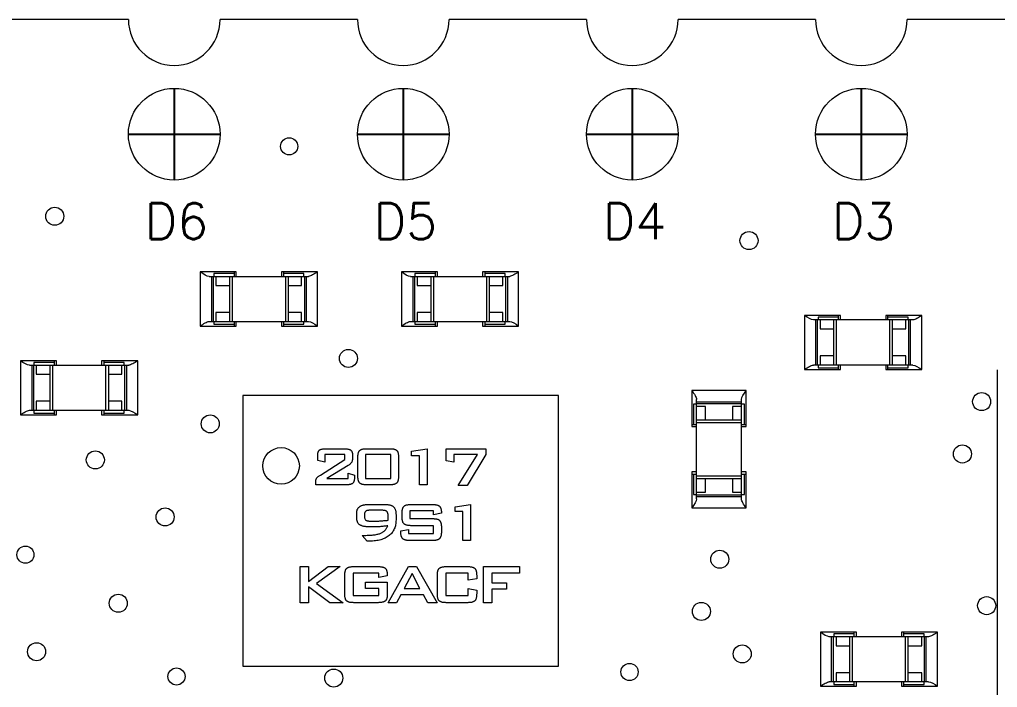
# Model space of a CAD drawing. Extents: x -2 to 108, y 0 to 44.
# Drawn here: x 43.34 to 70.45, y 25.95 to 44.45 of the extents above; entities that cross this region are included whole.
import ezdxf

# ---------------------------------------------------------------- set-up
doc = ezdxf.new("R2010")
doc.units = 0
doc.header["$LTSCALE"] = 5
doc.header["$MEASUREMENT"] = 0
doc.linetypes.add('CONTINU', pattern=[0])
for name, color, linetype in [('1', 1, 'CONTINUOUS'), ('2', 2, 'CONTINU'), ('3', 3, 'CONTINU')]:
    doc.layers.add(name, color=color, linetype=linetype)
doc.styles.add('ROMANS', font='romans')

msp = doc.modelspace()

# ---------------------------------------------------------------- linework, layer by layer
at = {"layer": '1', "linetype": 'CONTINUOUS', "lineweight": 15}
for p, q in [((48.346, 37.46), (48.346, 35.96)), ((49.346, 37.46), (48.346, 37.46)), ((49.283, 37.46), (49.283, 37.335)), ((49.346, 37.335), (49.346, 37.46)), ((51.596, 37.46), (50.596, 37.46)), ((50.596, 37.46), (50.596, 37.335)), ((50.658, 37.46), (50.658, 37.335)), ((51.596, 35.96), (51.596, 37.46)), ((53.924, 37.46), (53.924, 35.96)), ((54.924, 37.46), (53.924, 37.46)), ((54.862, 37.46), (54.862, 37.335)), ((54.924, 37.335), (54.924, 37.46)), ((57.174, 37.46), (56.174, 37.46)), ((56.174, 37.46), (56.174, 37.335)), ((56.237, 37.46), (56.237, 37.335)), ((57.174, 35.96), (57.174, 37.46)), ((48.593, 37.335), (51.349, 37.335)), ((48.658, 37.335), (48.658, 36.085)), ((48.708, 37.335), (48.708, 36.085)), ((49.283, 37.413), (48.721, 37.413)), ((48.721, 37.413), (48.721, 37.335)), ((48.783, 37.335), (48.783, 37.085)), ((49.158, 37.335), (49.158, 36.085)), ((49.233, 37.335), (49.233, 36.085)), ((51.221, 37.413), (50.658, 37.413)), ((50.708, 37.335), (50.708, 36.085)), ((50.783, 37.335), (50.783, 36.085)), ((51.158, 37.085), (51.158, 37.335)), ((51.221, 37.335), (51.221, 37.413)), ((51.233, 37.335), (51.233, 36.085)), ((51.283, 37.335), (51.283, 36.085)), ((54.172, 37.335), (56.927, 37.335)), ((54.237, 37.335), (54.237, 36.085)), ((54.287, 37.335), (54.287, 36.085)), ((54.862, 37.413), (54.299, 37.413)), ((54.299, 37.413), (54.299, 37.335)), ((54.362, 37.335), (54.362, 37.085)), ((54.737, 37.335), (54.737, 36.085)), ((54.812, 37.335), (54.812, 36.085)), ((56.799, 37.413), (56.237, 37.413)), ((56.287, 37.335), (56.287, 36.085)), ((56.362, 37.335), (56.362, 36.085)), ((56.737, 37.085), (56.737, 37.335)), ((56.799, 37.335), (56.799, 37.413)), ((56.812, 37.335), (56.812, 36.085)), ((56.862, 37.335), (56.862, 36.085)), ((48.783, 37.085), (49.158, 37.085)), ((50.783, 37.085), (51.158, 37.085)), ((54.362, 37.085), (54.737, 37.085)), ((56.362, 37.085), (56.737, 37.085)), ((49.158, 36.335), (48.783, 36.335)), ((48.783, 36.335), (48.783, 36.085)), ((51.158, 36.335), (50.783, 36.335)), ((51.158, 36.085), (51.158, 36.335)), ((54.737, 36.335), (54.362, 36.335)), ((54.362, 36.335), (54.362, 36.085)), ((56.737, 36.335), (56.362, 36.335)), ((56.737, 36.085), (56.737, 36.335)), ((48.593, 36.085), (51.349, 36.085)), ((48.721, 36.085), (48.721, 36.007)), ((49.283, 36.085), (49.283, 35.96)), ((49.346, 35.96), (49.346, 36.085)), ((50.596, 36.085), (50.596, 35.96)), ((50.658, 36.085), (50.658, 35.96)), ((51.221, 36.007), (51.221, 36.085)), ((54.172, 36.085), (56.927, 36.085)), ((54.299, 36.085), (54.299, 36.007)), ((54.862, 36.085), (54.862, 35.96)), ((54.924, 35.96), (54.924, 36.085)), ((56.174, 36.085), (56.174, 35.96)), ((56.237, 36.085), (56.237, 35.96)), ((56.799, 36.007), (56.799, 36.085)), ((65.102, 36.255), (65.102, 34.755)), ((66.102, 36.255), (65.102, 36.255)), ((68.104, 36.13), (65.349, 36.13)), ((65.414, 34.88), (65.414, 36.13)), ((65.464, 34.88), (65.464, 36.13)), ((66.039, 36.208), (65.477, 36.208)), ((65.477, 36.208), (65.477, 36.13)), ((65.539, 36.13), (65.539, 35.88)), ((65.914, 34.88), (65.914, 36.13)), ((65.989, 34.88), (65.989, 36.13)), ((66.039, 36.13), (66.039, 36.255)), ((66.102, 36.13), (66.102, 36.255)), ((68.352, 36.255), (67.352, 36.255)), ((67.352, 36.255), (67.352, 36.13)), ((67.414, 36.13), (67.414, 36.255)), ((67.977, 36.208), (67.414, 36.208)), ((67.464, 34.88), (67.464, 36.13)), ((67.539, 34.88), (67.539, 36.13)), ((67.914, 35.88), (67.914, 36.13)), ((67.977, 36.13), (67.977, 36.208)), ((67.989, 34.88), (67.989, 36.13)), ((68.039, 34.88), (68.039, 36.13)), ((68.352, 34.755), (68.352, 36.255)), ((48.346, 35.96), (49.346, 35.96)), ((48.721, 36.007), (49.283, 36.007)), ((50.596, 35.96), (51.596, 35.96)), ((50.658, 36.007), (51.221, 36.007)), ((53.924, 35.96), (54.924, 35.96)), ((54.299, 36.007), (54.862, 36.007)), ((56.174, 35.96), (57.174, 35.96)), ((56.237, 36.007), (56.799, 36.007)), ((65.539, 35.88), (65.914, 35.88)), ((67.539, 35.88), (67.914, 35.88)), ((43.362, 35), (43.362, 33.5)), ((44.362, 35), (43.362, 35)), ((44.299, 35), (44.299, 34.875)), ((44.362, 34.875), (44.362, 35)), ((46.612, 35), (45.612, 35)), ((45.612, 35), (45.612, 34.875)), ((45.674, 35), (45.674, 34.875)), ((46.612, 33.5), (46.612, 35)), ((65.914, 35.13), (65.539, 35.13)), ((65.539, 35.13), (65.539, 34.88)), ((67.914, 35.13), (67.539, 35.13)), ((67.914, 34.88), (67.914, 35.13)), ((43.609, 34.875), (46.365, 34.875)), ((43.674, 34.875), (43.674, 33.625)), ((43.724, 34.875), (43.724, 33.625)), ((44.299, 34.953), (43.737, 34.953)), ((43.737, 34.953), (43.737, 34.875)), ((43.799, 34.875), (43.799, 34.625)), ((44.174, 34.875), (44.174, 33.625)), ((44.249, 34.875), (44.249, 33.625)), ((46.237, 34.953), (45.674, 34.953)), ((45.724, 34.875), (45.724, 33.625)), ((45.799, 34.875), (45.799, 33.625)), ((46.174, 34.625), (46.174, 34.875)), ((46.237, 34.875), (46.237, 34.953)), ((46.249, 34.875), (46.249, 33.625)), ((46.299, 34.875), (46.299, 33.625)), ((65.102, 34.755), (66.102, 34.755)), ((68.104, 34.88), (65.349, 34.88)), ((65.477, 34.88), (65.477, 34.802)), ((65.477, 34.802), (66.039, 34.802)), ((66.039, 34.755), (66.039, 34.88)), ((66.102, 34.755), (66.102, 34.88)), ((67.352, 34.88), (67.352, 34.755)), ((67.352, 34.755), (68.352, 34.755)), ((67.414, 34.755), (67.414, 34.88)), ((67.414, 34.802), (67.977, 34.802)), ((67.977, 34.802), (67.977, 34.88)), ((70.45, 9.743), (70.45, 34.743)), ((43.799, 34.625), (44.174, 34.625)), ((45.799, 34.625), (46.174, 34.625)), ((63.48, 34.172), (61.98, 34.172)), ((61.98, 34.172), (61.98, 33.172)), ((63.48, 33.172), (63.48, 34.172)), ((49.527, 34.035), (49.527, 26.535)), ((58.277, 34.035), (49.527, 34.035)), ((58.277, 26.535), (58.277, 34.035)), ((62.105, 31.17), (62.105, 33.925)), ((63.355, 31.17), (63.355, 33.925)), ((43.609, 33.625), (46.365, 33.625)), ((43.737, 33.625), (43.737, 33.547)), ((44.174, 33.875), (43.799, 33.875)), ((43.799, 33.875), (43.799, 33.625)), ((44.299, 33.625), (44.299, 33.5)), ((44.362, 33.5), (44.362, 33.625)), ((45.612, 33.625), (45.612, 33.5)), ((45.674, 33.625), (45.674, 33.5)), ((46.174, 33.875), (45.799, 33.875)), ((46.174, 33.625), (46.174, 33.875)), ((46.237, 33.547), (46.237, 33.625)), ((62.027, 33.797), (62.027, 33.235)), ((62.105, 33.797), (62.027, 33.797)), ((62.105, 33.86), (63.355, 33.86)), ((62.105, 33.81), (63.355, 33.81)), ((62.355, 33.735), (62.105, 33.735)), ((62.355, 33.36), (62.355, 33.735)), ((63.355, 33.735), (63.105, 33.735)), ((63.105, 33.735), (63.105, 33.36)), ((63.433, 33.797), (63.355, 33.797)), ((63.433, 33.235), (63.433, 33.797)), ((43.362, 33.5), (44.362, 33.5)), ((43.737, 33.547), (44.299, 33.547)), ((45.612, 33.5), (46.612, 33.5)), ((45.674, 33.547), (46.237, 33.547)), ((62.105, 33.36), (63.355, 33.36)), ((61.98, 33.235), (62.105, 33.235)), ((61.98, 33.172), (62.105, 33.172)), ((62.105, 33.285), (63.355, 33.285)), ((63.355, 33.235), (63.48, 33.235)), ((63.355, 33.172), (63.48, 33.172)), ((51.83, 32.56), (52.329, 32.56)), ((52.951, 32.56), (53.611, 32.56)), ((54.208, 32.496), (54.636, 32.56)), ((54.636, 32.56), (54.636, 31.56)), ((55.161, 32.56), (56.269, 32.56)), ((55.161, 32.222), (55.161, 32.56)), ((56.269, 32.56), (56.269, 32.399)), ((51.604, 32.238), (51.604, 32.373)), ((51.679, 31.83), (52.354, 32.266)), ((51.801, 32.4), (51.801, 32.185)), ((52.354, 32.4), (51.801, 32.4)), ((52.354, 32.266), (52.354, 32.4)), ((52.569, 32.373), (52.569, 32.306)), ((52.719, 31.797), (52.719, 32.332)), ((53.629, 32.4), (52.933, 32.4)), ((52.933, 32.4), (52.933, 31.739)), ((53.629, 31.739), (53.629, 32.4)), ((53.844, 32.332), (53.844, 31.797)), ((54.208, 32.364), (54.208, 32.496)), ((54.422, 32.364), (54.208, 32.364)), ((54.422, 31.56), (54.422, 32.364)), ((55.376, 32.4), (55.376, 32.185)), ((56.032, 32.4), (55.376, 32.4)), ((55.497, 31.542), (56.032, 32.4)), ((56.269, 32.399), (55.749, 31.542)), ((51.801, 32.185), (51.604, 32.238)), ((52.45, 32.096), (51.855, 31.739)), ((55.376, 32.185), (55.161, 32.222)), ((51.855, 31.739), (52.444, 31.739)), ((52.444, 31.882), (52.622, 31.831)), ((52.444, 31.739), (52.444, 31.882)), ((52.622, 31.831), (52.622, 31.754)), ((52.933, 31.739), (53.629, 31.739)), ((61.98, 31.922), (61.98, 30.922)), ((62.105, 31.922), (61.98, 31.922)), ((61.98, 31.86), (62.105, 31.86)), ((62.027, 31.86), (62.027, 31.297)), ((62.105, 31.81), (63.355, 31.81)), ((62.105, 31.735), (63.355, 31.735)), ((62.355, 31.36), (62.355, 31.735)), ((63.105, 31.735), (63.105, 31.36)), ((63.48, 31.922), (63.355, 31.922)), ((63.355, 31.86), (63.48, 31.86)), ((63.433, 31.297), (63.433, 31.86)), ((63.48, 30.922), (63.48, 31.922)), ((51.551, 31.56), (51.551, 31.65)), ((52.384, 31.56), (51.551, 31.56)), ((53.611, 31.56), (52.951, 31.56)), ((54.636, 31.56), (54.422, 31.56)), ((55.749, 31.542), (55.497, 31.542)), ((62.027, 31.297), (62.105, 31.297)), ((62.105, 31.36), (62.355, 31.36)), ((62.105, 31.285), (63.355, 31.285)), ((62.105, 31.235), (63.355, 31.235)), ((63.105, 31.36), (63.355, 31.36)), ((63.355, 31.297), (63.433, 31.297)), ((53.029, 31.018), (53.444, 31.018)), ((54.202, 31.018), (54.775, 31.018)), ((55.414, 30.954), (55.843, 31.018)), ((55.414, 30.821), (55.414, 30.954)), ((55.843, 31.018), (55.843, 30.018)), ((61.98, 30.922), (63.48, 30.922)), ((52.686, 30.65), (52.686, 30.783)), ((52.9, 30.732), (52.9, 30.677)), ((53.355, 30.857), (53.082, 30.857)), ((53.775, 30.719), (53.775, 30.588)), ((53.943, 30.67), (53.943, 30.781)), ((54.157, 30.839), (54.157, 30.625)), ((54.818, 30.839), (54.157, 30.839)), ((54.818, 30.732), (54.818, 30.839)), ((55.032, 30.777), (54.818, 30.732)), ((55.032, 30.797), (55.032, 30.777)), ((55.628, 30.821), (55.414, 30.821)), ((55.628, 30.018), (55.628, 30.821)), ((54.157, 30.625), (54.786, 30.625)), ((54.818, 30.428), (54.202, 30.428)), ((54.818, 30.214), (54.818, 30.428)), ((55.032, 30.387), (55.032, 30.258)), ((52.834, 30.161), (52.898, 30.161)), ((52.971, 30.002), (52.834, 30.161)), ((53.907, 30.283), (54.121, 30.321)), ((53.907, 30.258), (53.907, 30.283)), ((54.121, 30.321), (54.121, 30.214)), ((54.121, 30.214), (54.818, 30.214)), ((54.786, 30.018), (54.163, 30.018)), ((55.843, 30.018), (55.628, 30.018)), ((51.114, 29.295), (51.347, 29.295)), ((51.114, 28.295), (51.114, 29.295)), ((51.347, 28.878), (51.891, 29.295)), ((51.347, 29.295), (51.347, 28.878)), ((52.222, 29.295), (51.571, 28.824)), ((51.891, 29.295), (52.222, 29.295)), ((52.601, 29.295), (53.279, 29.295)), ((53.557, 28.295), (54.121, 29.295)), ((54.121, 29.295), (54.344, 29.295)), ((54.344, 29.295), (54.914, 28.295)), ((55.169, 29.295), (55.764, 29.295)), ((56.197, 29.295), (57.197, 29.295)), ((56.197, 28.295), (56.197, 29.295)), ((57.197, 29.295), (57.197, 29.117)), ((52.354, 28.535), (52.354, 29.052)), ((52.586, 29.117), (52.586, 28.492)), ((53.3, 29.117), (52.586, 29.117)), ((53.3, 28.992), (53.3, 29.117)), ((53.532, 29.037), (53.3, 28.992)), ((53.532, 29.063), (53.532, 29.037)), ((54.224, 29.1), (54.003, 28.688)), ((54.439, 28.688), (54.224, 29.1)), ((54.922, 28.536), (54.922, 29.057)), ((55.154, 29.117), (55.154, 28.492)), ((55.779, 29.117), (55.154, 29.117)), ((55.779, 28.92), (55.779, 29.117)), ((56.011, 29.057), (56.011, 28.959)), ((56.429, 29.117), (56.429, 28.849)), ((57.197, 29.117), (56.429, 29.117)), ((51.571, 28.824), (52.311, 28.295)), ((52.925, 28.867), (53.532, 28.867)), ((52.925, 28.688), (52.925, 28.867)), ((53.532, 28.867), (53.532, 28.535)), ((56.011, 28.959), (55.779, 28.92)), ((56.429, 28.849), (56.839, 28.849)), ((56.839, 28.849), (56.839, 28.67)), ((51.347, 28.735), (51.347, 28.295)), ((51.94, 28.295), (51.347, 28.735)), ((52.586, 28.492), (53.3, 28.492)), ((53.3, 28.688), (52.925, 28.688)), ((53.3, 28.492), (53.3, 28.688)), ((53.904, 28.51), (53.788, 28.295)), ((54.535, 28.51), (53.904, 28.51)), ((54.003, 28.688), (54.439, 28.688)), ((54.654, 28.295), (54.535, 28.51)), ((55.154, 28.492), (55.779, 28.492)), ((55.779, 28.688), (56.011, 28.644)), ((55.779, 28.492), (55.779, 28.688)), ((56.011, 28.644), (56.011, 28.536)), ((56.429, 28.67), (56.429, 28.295)), ((56.839, 28.67), (56.429, 28.67)), ((51.347, 28.295), (51.114, 28.295)), ((52.311, 28.295), (51.94, 28.295)), ((53.279, 28.295), (52.601, 28.295)), ((53.788, 28.295), (53.557, 28.295)), ((54.914, 28.295), (54.654, 28.295)), ((55.764, 28.295), (55.169, 28.295)), ((56.429, 28.295), (56.197, 28.295)), ((65.541, 27.478), (65.541, 25.978)), ((66.541, 27.478), (65.541, 27.478)), ((66.478, 27.431), (65.916, 27.431)), ((65.916, 27.431), (65.916, 27.353)), ((66.478, 27.353), (66.478, 27.478)), ((66.541, 27.353), (66.541, 27.478)), ((68.791, 27.478), (67.791, 27.478)), ((67.791, 27.478), (67.791, 27.353)), ((67.853, 27.353), (67.853, 27.478)), ((68.416, 27.431), (67.853, 27.431)), ((68.416, 27.353), (68.416, 27.431)), ((68.791, 25.978), (68.791, 27.478)), ((68.543, 27.353), (65.788, 27.353)), ((65.853, 26.103), (65.853, 27.353)), ((65.903, 26.103), (65.903, 27.353)), ((65.978, 27.353), (65.978, 27.103)), ((66.353, 26.103), (66.353, 27.353)), ((66.428, 26.103), (66.428, 27.353)), ((67.903, 26.103), (67.903, 27.353)), ((67.978, 26.103), (67.978, 27.353)), ((68.353, 27.103), (68.353, 27.353)), ((68.428, 26.103), (68.428, 27.353)), ((68.478, 26.103), (68.478, 27.353)), ((65.978, 27.103), (66.353, 27.103)), ((67.978, 27.103), (68.353, 27.103)), ((49.527, 26.535), (58.277, 26.535)), ((66.353, 26.353), (65.978, 26.353)), ((65.978, 26.353), (65.978, 26.103)), ((68.353, 26.353), (67.978, 26.353)), ((68.353, 26.103), (68.353, 26.353)), ((68.543, 26.103), (65.788, 26.103)), ((65.916, 26.103), (65.916, 26.025)), ((66.478, 25.978), (66.478, 26.103)), ((66.541, 25.978), (66.541, 26.103)), ((67.791, 26.103), (67.791, 25.978)), ((67.853, 25.978), (67.853, 26.103)), ((68.416, 26.025), (68.416, 26.103)), ((65.541, 25.978), (66.541, 25.978)), ((65.916, 26.025), (66.478, 26.025)), ((67.791, 25.978), (68.791, 25.978)), ((67.853, 26.025), (68.416, 26.025))]:
    msp.add_line(p, q, dxfattribs=at)
for centre, radius in [((44.312, 39), 0.25), ((63.562, 38.328), 0.25), ((52.454, 35.062), 0.25), ((70.012, 33.865), 0.25), ((48.625, 33.25), 0.25), ((50.589, 32.085), 0.506), ((69.478, 32.415), 0.25), ((45.438, 32.25), 0.25), ((47.374, 30.67), 0.25), ((43.5, 29.625), 0.237), ((62.75, 29.5), 0.25), ((46.075, 28.281), 0.25), ((62.241, 28.053), 0.25), ((70.151, 28.213), 0.25), ((43.809, 26.937), 0.25), ((63.375, 26.875), 0.25), ((60.25, 26.375), 0.238), ((47.688, 26.25), 0.237), ((52.049, 26.208), 0.25)]:
    msp.add_circle(centre, radius, dxfattribs=at)
for points in [[(48.593, 37.335), (48.533, 37.335), (48.44, 37.394), (48.346, 37.46)], [(54.172, 37.335), (54.111, 37.335), (54.019, 37.394), (53.924, 37.46)], [(51.349, 36.085), (51.409, 36.085), (51.502, 36.026), (51.596, 35.96)], [(56.927, 36.085), (56.988, 36.085), (57.08, 36.026), (57.174, 35.96)], [(65.349, 36.13), (65.288, 36.13), (65.196, 36.189), (65.102, 36.255)], [(43.609, 34.875), (43.549, 34.875), (43.456, 34.934), (43.362, 35)], [(68.104, 34.88), (68.165, 34.88), (68.257, 34.821), (68.352, 34.755)], [(63.355, 33.925), (63.355, 33.986), (63.414, 34.078), (63.48, 34.172)], [(46.365, 33.625), (46.425, 33.625), (46.517, 33.566), (46.612, 33.5)], [(62.105, 31.17), (62.105, 31.109), (62.046, 31.017), (61.98, 30.922)], [(65.788, 27.353), (65.727, 27.353), (65.635, 27.411), (65.541, 27.478)], [(68.543, 26.103), (68.604, 26.103), (68.696, 26.044), (68.791, 25.978)]]:
    msp.add_open_spline(points, degree=3, dxfattribs=at)
for points, knots in [([(51.596, 37.46), (51.549, 37.427), (51.504, 37.398), (51.418, 37.352), (51.379, 37.335), (51.349, 37.335)], [0, 0, 0, 0, 0.5, 0.5, 1, 1, 1, 1]), ([(57.174, 37.46), (57.127, 37.427), (57.082, 37.398), (56.997, 37.352), (56.957, 37.335), (56.927, 37.335)], [0, 0, 0, 0, 0.5, 0.5, 1, 1, 1, 1]), ([(48.346, 35.96), (48.393, 35.993), (48.438, 36.023), (48.524, 36.069), (48.563, 36.085), (48.593, 36.085)], [0, 0, 0, 0, 0.5, 0.5, 1, 1, 1, 1]), ([(53.924, 35.96), (53.972, 35.993), (54.017, 36.023), (54.102, 36.069), (54.141, 36.085), (54.172, 36.085)], [0, 0, 0, 0, 0.5, 0.5, 1, 1, 1, 1]), ([(68.352, 36.255), (68.304, 36.222), (68.259, 36.193), (68.174, 36.146), (68.135, 36.13), (68.104, 36.13)], [0, 0, 0, 0, 0.5, 0.5, 1, 1, 1, 1]), ([(46.612, 35), (46.565, 34.967), (46.519, 34.938), (46.434, 34.892), (46.395, 34.875), (46.365, 34.875)], [0, 0, 0, 0, 0.5, 0.5, 1, 1, 1, 1]), ([(65.102, 34.755), (65.149, 34.788), (65.194, 34.817), (65.28, 34.864), (65.319, 34.88), (65.349, 34.88)], [0, 0, 0, 0, 0.5, 0.5, 1, 1, 1, 1]), ([(61.98, 34.172), (62.013, 34.125), (62.042, 34.08), (62.089, 33.995), (62.105, 33.955), (62.105, 33.925)], [0, 0, 0, 0, 0.5, 0.5, 1, 1, 1, 1]), ([(43.362, 33.5), (43.409, 33.533), (43.454, 33.562), (43.54, 33.609), (43.579, 33.625), (43.609, 33.625)], [0, 0, 0, 0, 0.5, 0.5, 1, 1, 1, 1]), ([(51.604, 32.373), (51.604, 32.382), (51.605, 32.398), (51.607, 32.422), (51.61, 32.444), (51.615, 32.463), (51.622, 32.481), (51.629, 32.496), (51.639, 32.509), (51.65, 32.521), (51.663, 32.531), (51.679, 32.539), (51.698, 32.545), (51.719, 32.551), (51.743, 32.555), (51.769, 32.558), (51.799, 32.56), (51.819, 32.56), (51.83, 32.56)], [0, 0, 0, 0, 0.074951, 0.14365, 0.206552, 0.264771, 0.318038, 0.367751, 0.414477, 0.458338, 0.504414, 0.555212, 0.611781, 0.675083, 0.744754, 0.822588, 0.907353, 1, 1, 1, 1]), ([(52.329, 32.56), (52.341, 32.56), (52.362, 32.56), (52.393, 32.558), (52.421, 32.555), (52.447, 32.551), (52.469, 32.545), (52.489, 32.539), (52.506, 32.531), (52.519, 32.521), (52.531, 32.51), (52.542, 32.496), (52.55, 32.481), (52.557, 32.463), (52.562, 32.444), (52.566, 32.422), (52.568, 32.398), (52.568, 32.382), (52.569, 32.373)], [0, 0, 0, 0, 0.094426, 0.181209, 0.260483, 0.331809, 0.396152, 0.453892, 0.505189, 0.551725, 0.595878, 0.642072, 0.690957, 0.743118, 0.799714, 0.86078, 0.927397, 1, 1, 1, 1]), ([(52.719, 32.332), (52.719, 32.343), (52.719, 32.363), (52.721, 32.392), (52.725, 32.419), (52.73, 32.443), (52.737, 32.464), (52.745, 32.483), (52.755, 32.499), (52.767, 32.513), (52.781, 32.524), (52.798, 32.534), (52.817, 32.542), (52.838, 32.549), (52.863, 32.554), (52.89, 32.558), (52.92, 32.56), (52.94, 32.56), (52.951, 32.56)], [0, 0, 0, 0, 0.082602, 0.158154, 0.227708, 0.290795, 0.348524, 0.401696, 0.450528, 0.495704, 0.54152, 0.590588, 0.644422, 0.702842, 0.767343, 0.838231, 0.91595, 1, 1, 1, 1]), ([(53.611, 32.56), (53.622, 32.56), (53.643, 32.56), (53.672, 32.558), (53.7, 32.554), (53.724, 32.549), (53.746, 32.542), (53.765, 32.534), (53.781, 32.524), (53.795, 32.513), (53.807, 32.499), (53.817, 32.483), (53.825, 32.464), (53.832, 32.443), (53.837, 32.419), (53.841, 32.392), (53.843, 32.363), (53.843, 32.343), (53.844, 32.332)], [0, 0, 0, 0, 0.084724, 0.162397, 0.233242, 0.297706, 0.356782, 0.410584, 0.459623, 0.504853, 0.550002, 0.598422, 0.651563, 0.709479, 0.772529, 0.84194, 0.917447, 1, 1, 1, 1]), ([(52.569, 32.306), (52.568, 32.294), (52.568, 32.272), (52.564, 32.241), (52.558, 32.214), (52.549, 32.19), (52.534, 32.168), (52.512, 32.145), (52.484, 32.121), (52.462, 32.105), (52.45, 32.096)], [0, 0, 0, 0, 0.138609, 0.260489, 0.368146, 0.462112, 0.559814, 0.680945, 0.827036, 1, 1, 1, 1]), ([(51.551, 31.65), (51.551, 31.661), (51.551, 31.68), (51.557, 31.707), (51.566, 31.731), (51.579, 31.752), (51.597, 31.77), (51.619, 31.789), (51.647, 31.81), (51.668, 31.823), (51.679, 31.83)], [0, 0, 0, 0, 0.1312321, 0.2478102, 0.3537778, 0.4522703, 0.5584586, 0.6843087, 0.8317976, 1, 1, 1, 1]), ([(52.622, 31.754), (52.622, 31.746), (52.622, 31.728), (52.619, 31.704), (52.616, 31.681), (52.61, 31.661), (52.604, 31.643), (52.595, 31.627), (52.585, 31.613), (52.573, 31.601), (52.559, 31.591), (52.543, 31.583), (52.523, 31.576), (52.501, 31.57), (52.476, 31.566), (52.448, 31.562), (52.417, 31.56), (52.396, 31.56), (52.384, 31.56)], [0, 0, 0, 0, 0.07402, 0.142118, 0.205467, 0.262854, 0.316252, 0.365212, 0.412071, 0.456756, 0.503162, 0.554172, 0.61073, 0.673727, 0.744174, 0.821793, 0.906737, 1, 1, 1, 1]), ([(52.951, 31.56), (52.94, 31.56), (52.92, 31.561), (52.89, 31.563), (52.863, 31.567), (52.838, 31.572), (52.817, 31.579), (52.798, 31.587), (52.781, 31.598), (52.767, 31.61), (52.755, 31.624), (52.745, 31.641), (52.737, 31.66), (52.73, 31.682), (52.725, 31.707), (52.721, 31.734), (52.719, 31.765), (52.719, 31.786), (52.719, 31.797)], [0, 0, 0, 0, 0.082547, 0.158876, 0.228593, 0.292097, 0.349687, 0.402559, 0.45112, 0.497029, 0.542479, 0.592255, 0.645778, 0.703832, 0.768571, 0.838993, 0.916031, 1, 1, 1, 1]), ([(53.844, 31.797), (53.843, 31.786), (53.843, 31.765), (53.841, 31.734), (53.837, 31.707), (53.832, 31.682), (53.825, 31.66), (53.817, 31.641), (53.807, 31.624), (53.795, 31.61), (53.782, 31.598), (53.765, 31.587), (53.746, 31.579), (53.724, 31.572), (53.7, 31.567), (53.673, 31.563), (53.643, 31.561), (53.622, 31.56), (53.611, 31.56)], [0, 0, 0, 0, 0.0839181, 0.16091, 0.2311925, 0.295892, 0.3541241, 0.407615, 0.4569985, 0.5024208, 0.5477652, 0.596297, 0.6491367, 0.7073687, 0.7708339, 0.8405097, 0.9167926, 1, 1, 1, 1]), ([(52.686, 30.783), (52.686, 30.793), (52.686, 30.812), (52.69, 30.839), (52.697, 30.864), (52.706, 30.888), (52.717, 30.909), (52.732, 30.928), (52.749, 30.946), (52.769, 30.961), (52.791, 30.974), (52.817, 30.986), (52.845, 30.996), (52.876, 31.004), (52.91, 31.01), (52.947, 31.014), (52.987, 31.017), (53.014, 31.018), (53.029, 31.018)], [0, 0, 0, 0, 0.061314, 0.119026, 0.173728, 0.226326, 0.277178, 0.327588, 0.378395, 0.430818, 0.485757, 0.544243, 0.607189, 0.674748, 0.74717, 0.82547, 0.909885, 1, 1, 1, 1]), ([(53.444, 31.018), (53.46, 31.017), (53.489, 31.017), (53.531, 31.014), (53.569, 31.009), (53.604, 31.003), (53.634, 30.993), (53.661, 30.983), (53.685, 30.969), (53.705, 30.954), (53.722, 30.936), (53.736, 30.915), (53.748, 30.89), (53.758, 30.862), (53.766, 30.831), (53.771, 30.797), (53.774, 30.759), (53.775, 30.733), (53.775, 30.719)], [0, 0, 0, 0, 0.087244, 0.167193, 0.240151, 0.307423, 0.368498, 0.423604, 0.474331, 0.521348, 0.56725, 0.615484, 0.667333, 0.723176, 0.784057, 0.850246, 0.921794, 1, 1, 1, 1]), ([(53.943, 30.781), (53.943, 30.792), (53.943, 30.813), (53.946, 30.843), (53.95, 30.87), (53.956, 30.895), (53.963, 30.917), (53.972, 30.937), (53.983, 30.953), (53.996, 30.968), (54.011, 30.98), (54.029, 30.99), (54.051, 30.999), (54.075, 31.006), (54.102, 31.011), (54.133, 31.015), (54.166, 31.017), (54.19, 31.017), (54.202, 31.018)], [0, 0, 0, 0, 0.078669, 0.151514, 0.218153, 0.278964, 0.335081, 0.386205, 0.433743, 0.478958, 0.524941, 0.574631, 0.629802, 0.690646, 0.757218, 0.831085, 0.911924, 1, 1, 1, 1]), ([(54.775, 31.018), (54.787, 31.017), (54.809, 31.017), (54.841, 31.015), (54.871, 31.011), (54.898, 31.006), (54.922, 30.999), (54.943, 30.991), (54.961, 30.981), (54.977, 30.97), (54.99, 30.956), (55.001, 30.94), (55.011, 30.922), (55.019, 30.902), (55.025, 30.879), (55.029, 30.854), (55.032, 30.826), (55.032, 30.807), (55.032, 30.797)], [0, 0, 0, 0, 0.08848, 0.170108, 0.244384, 0.313085, 0.375285, 0.431992, 0.483819, 0.531978, 0.57864, 0.626952, 0.678449, 0.732683, 0.792284, 0.855766, 0.924854, 1, 1, 1, 1]), ([(63.48, 30.922), (63.447, 30.97), (63.418, 31.015), (63.371, 31.1), (63.355, 31.14), (63.355, 31.17)], [0, 0, 0, 0, 0.5, 0.5, 1, 1, 1, 1]), ([(53.105, 30.393), (53.086, 30.393), (53.049, 30.393), (52.996, 30.396), (52.948, 30.4), (52.904, 30.406), (52.865, 30.414), (52.831, 30.423), (52.801, 30.435), (52.775, 30.448), (52.754, 30.463), (52.736, 30.482), (52.72, 30.503), (52.707, 30.527), (52.697, 30.554), (52.691, 30.583), (52.686, 30.616), (52.686, 30.638), (52.686, 30.65)], [0, 0, 0, 0, 0.101627, 0.195027, 0.280271, 0.357609, 0.427794, 0.489966, 0.545759, 0.595167, 0.640823, 0.686297, 0.732245, 0.779458, 0.829158, 0.882144, 0.938588, 1, 1, 1, 1]), ([(53.082, 30.857), (53.073, 30.857), (53.057, 30.857), (53.034, 30.855), (53.014, 30.854), (52.995, 30.85), (52.978, 30.847), (52.963, 30.843), (52.95, 30.837), (52.936, 30.829), (52.921, 30.815), (52.908, 30.792), (52.901, 30.764), (52.9, 30.744), (52.9, 30.732)], [0, 0, 0, 0, 0.09686, 0.186262, 0.268235, 0.342124, 0.409998, 0.470246, 0.523836, 0.572565, 0.663419, 0.760876, 0.871214, 1, 1, 1, 1]), ([(52.9, 30.677), (52.9, 30.666), (52.901, 30.645), (52.909, 30.617), (52.923, 30.594), (52.94, 30.58), (52.957, 30.572), (52.972, 30.567), (52.99, 30.563), (53.01, 30.559), (53.034, 30.557), (53.06, 30.555), (53.089, 30.553), (53.109, 30.553), (53.12, 30.553)], [0, 0, 0, 0, 0.114147, 0.212752, 0.299991, 0.385538, 0.43214, 0.486857, 0.549689, 0.621505, 0.702363, 0.792461, 0.891029, 1, 1, 1, 1]), ([(53.561, 30.638), (53.561, 30.65), (53.56, 30.672), (53.558, 30.704), (53.556, 30.732), (53.552, 30.756), (53.546, 30.778), (53.54, 30.796), (53.532, 30.81), (53.523, 30.821), (53.511, 30.83), (53.497, 30.837), (53.48, 30.844), (53.461, 30.848), (53.438, 30.852), (53.413, 30.855), (53.385, 30.857), (53.365, 30.857), (53.355, 30.857)], [0, 0, 0, 0, 0.0963, 0.182819, 0.259619, 0.327838, 0.387894, 0.439146, 0.483607, 0.521571, 0.559172, 0.602239, 0.651344, 0.706577, 0.768641, 0.837842, 0.915161, 1, 1, 1, 1]), ([(53.555, 30.579), (53.556, 30.584), (53.558, 30.595), (53.559, 30.611), (53.56, 30.625), (53.561, 30.634), (53.561, 30.638)], [0, 0, 0, 0, 0.2833033, 0.546291, 0.7898214, 1, 1, 1, 1]), ([(54.202, 30.428), (54.19, 30.429), (54.166, 30.429), (54.133, 30.431), (54.102, 30.435), (54.075, 30.441), (54.051, 30.447), (54.03, 30.456), (54.011, 30.467), (53.996, 30.479), (53.983, 30.494), (53.972, 30.511), (53.963, 30.531), (53.956, 30.553), (53.95, 30.579), (53.946, 30.607), (53.943, 30.637), (53.943, 30.659), (53.943, 30.67)], [0, 0, 0, 0, 0.087239, 0.167309, 0.240562, 0.3065, 0.366766, 0.421667, 0.470885, 0.516843, 0.562125, 0.610328, 0.661571, 0.718415, 0.779944, 0.847266, 0.920082, 1, 1, 1, 1]), ([(52.898, 30.161), (52.923, 30.161), (52.972, 30.161), (53.043, 30.164), (53.108, 30.168), (53.168, 30.175), (53.222, 30.183), (53.271, 30.194), (53.314, 30.205), (53.353, 30.22), (53.387, 30.236), (53.418, 30.256), (53.446, 30.277), (53.471, 30.302), (53.494, 30.329), (53.514, 30.359), (53.531, 30.391), (53.539, 30.414), (53.544, 30.426)], [0, 0, 0, 0, 0.101112, 0.195245, 0.282429, 0.362474, 0.435444, 0.501646, 0.561438, 0.615429, 0.665468, 0.713539, 0.760974, 0.807504, 0.854193, 0.901411, 0.949957, 1, 1, 1, 1]), ([(53.775, 30.588), (53.774, 30.565), (53.773, 30.521), (53.764, 30.456), (53.749, 30.396), (53.728, 30.339), (53.701, 30.286), (53.668, 30.237), (53.629, 30.193), (53.584, 30.152), (53.533, 30.116), (53.477, 30.085), (53.417, 30.059), (53.351, 30.037), (53.281, 30.02), (53.206, 30.008), (53.126, 30.001), (53.071, 30), (53.042, 30)], [0, 0, 0, 0, 0.064215, 0.125017, 0.183569, 0.239988, 0.295027, 0.350075, 0.405546, 0.462278, 0.520475, 0.580039, 0.641719, 0.705972, 0.773606, 0.844935, 0.920367, 1, 1, 1, 1]), ([(53.544, 30.426), (53.508, 30.421), (53.436, 30.41), (53.327, 30.4), (53.216, 30.394), (53.142, 30.393), (53.105, 30.393)], [0, 0, 0, 0, 0.246903, 0.496417, 0.747115, 1, 1, 1, 1]), ([(53.12, 30.553), (53.136, 30.553), (53.168, 30.553), (53.218, 30.555), (53.27, 30.556), (53.343, 30.561), (53.439, 30.567), (53.516, 30.575), (53.555, 30.579)], [0, 0, 0, 0, 0.109381, 0.223922, 0.342958, 0.467213, 0.727526, 1, 1, 1, 1]), ([(54.786, 30.625), (54.798, 30.625), (54.82, 30.624), (54.852, 30.622), (54.881, 30.618), (54.906, 30.613), (54.929, 30.606), (54.95, 30.597), (54.967, 30.587), (54.982, 30.575), (54.994, 30.56), (55.004, 30.543), (55.013, 30.524), (55.02, 30.502), (55.025, 30.477), (55.03, 30.449), (55.032, 30.419), (55.032, 30.398), (55.032, 30.387)], [0, 0, 0, 0, 0.085486, 0.164248, 0.235888, 0.300775, 0.360063, 0.414089, 0.463259, 0.508794, 0.554244, 0.602827, 0.65496, 0.71228, 0.775001, 0.844011, 0.918648, 1, 1, 1, 1]), ([(54.163, 30.018), (54.151, 30.018), (54.128, 30.018), (54.095, 30.02), (54.065, 30.024), (54.038, 30.03), (54.014, 30.037), (53.993, 30.045), (53.975, 30.056), (53.959, 30.068), (53.947, 30.083), (53.936, 30.1), (53.927, 30.119), (53.919, 30.142), (53.914, 30.167), (53.91, 30.195), (53.907, 30.226), (53.907, 30.247), (53.907, 30.258)], [0, 0, 0, 0, 0.086693, 0.166154, 0.239411, 0.305294, 0.365466, 0.419369, 0.469037, 0.514891, 0.560145, 0.608224, 0.659935, 0.716663, 0.778605, 0.846542, 0.920024, 1, 1, 1, 1]), ([(55.032, 30.258), (55.032, 30.247), (55.032, 30.226), (55.03, 30.195), (55.025, 30.167), (55.02, 30.142), (55.013, 30.119), (55.004, 30.1), (54.994, 30.083), (54.982, 30.068), (54.967, 30.056), (54.95, 30.045), (54.929, 30.037), (54.906, 30.03), (54.881, 30.024), (54.852, 30.02), (54.82, 30.018), (54.798, 30.018), (54.786, 30.018)], [0, 0, 0, 0, 0.081643, 0.156602, 0.225955, 0.289043, 0.346737, 0.399244, 0.447591, 0.493343, 0.539095, 0.588027, 0.641792, 0.700588, 0.76516, 0.836549, 0.914929, 1, 1, 1, 1]), ([(53.042, 30), (53.034, 30), (53.019, 30), (53, 30), (52.984, 30.001), (52.975, 30.002), (52.971, 30.002)], [0, 0, 0, 0, 0.355105, 0.612684, 0.812043, 1, 1, 1, 1]), ([(52.354, 29.052), (52.354, 29.063), (52.354, 29.085), (52.356, 29.116), (52.36, 29.144), (52.366, 29.169), (52.373, 29.192), (52.381, 29.212), (52.392, 29.23), (52.404, 29.244), (52.419, 29.257), (52.436, 29.267), (52.457, 29.276), (52.48, 29.283), (52.506, 29.289), (52.535, 29.292), (52.567, 29.295), (52.589, 29.295), (52.601, 29.295)], [0, 0, 0, 0, 0.0823047, 0.1573017, 0.2267345, 0.2900909, 0.3477343, 0.4004153, 0.448929, 0.4942903, 0.5396517, 0.5891, 0.6426774, 0.7011728, 0.7658581, 0.8372155, 0.9149761, 1, 1, 1, 1]), ([(53.279, 29.295), (53.29, 29.295), (53.313, 29.295), (53.345, 29.293), (53.375, 29.289), (53.402, 29.283), (53.425, 29.276), (53.446, 29.268), (53.464, 29.257), (53.479, 29.245), (53.492, 29.231), (53.503, 29.215), (53.512, 29.195), (53.519, 29.174), (53.525, 29.15), (53.529, 29.123), (53.532, 29.094), (53.532, 29.073), (53.532, 29.063)], [0, 0, 0, 0, 0.08736, 0.167321, 0.240167, 0.306929, 0.368055, 0.423229, 0.473472, 0.519976, 0.566235, 0.614299, 0.665981, 0.722093, 0.782972, 0.849791, 0.921577, 1, 1, 1, 1]), ([(54.922, 29.057), (54.922, 29.068), (54.922, 29.089), (54.924, 29.119), (54.928, 29.147), (54.934, 29.172), (54.941, 29.194), (54.949, 29.214), (54.96, 29.231), (54.972, 29.245), (54.987, 29.257), (55.004, 29.268), (55.025, 29.276), (55.048, 29.284), (55.074, 29.289), (55.103, 29.293), (55.135, 29.295), (55.157, 29.295), (55.169, 29.295)], [0, 0, 0, 0, 0.081005, 0.156008, 0.224044, 0.286644, 0.344163, 0.396074, 0.444449, 0.489706, 0.535485, 0.585034, 0.638829, 0.698518, 0.763658, 0.835767, 0.914193, 1, 1, 1, 1]), ([(55.764, 29.295), (55.775, 29.295), (55.797, 29.295), (55.829, 29.293), (55.858, 29.288), (55.884, 29.284), (55.907, 29.276), (55.927, 29.268), (55.945, 29.257), (55.959, 29.245), (55.972, 29.231), (55.982, 29.214), (55.991, 29.194), (55.998, 29.172), (56.004, 29.147), (56.008, 29.119), (56.01, 29.089), (56.011, 29.068), (56.011, 29.057)], [0, 0, 0, 0, 0.085224, 0.163745, 0.235261, 0.30048, 0.359586, 0.413447, 0.463055, 0.50889, 0.554201, 0.602999, 0.655259, 0.713056, 0.775732, 0.84375, 0.918897, 1, 1, 1, 1]), ([(52.601, 28.295), (52.589, 28.296), (52.567, 28.296), (52.535, 28.298), (52.506, 28.302), (52.48, 28.307), (52.457, 28.314), (52.436, 28.323), (52.419, 28.333), (52.404, 28.345), (52.392, 28.36), (52.381, 28.377), (52.373, 28.396), (52.366, 28.419), (52.361, 28.444), (52.356, 28.472), (52.354, 28.502), (52.354, 28.523), (52.354, 28.535)], [0, 0, 0, 0, 0.085684, 0.163997, 0.235908, 0.301095, 0.359841, 0.413559, 0.463036, 0.508311, 0.553503, 0.601808, 0.65427, 0.711053, 0.774232, 0.842848, 0.918427, 1, 1, 1, 1]), ([(53.532, 28.535), (53.532, 28.523), (53.532, 28.502), (53.529, 28.472), (53.526, 28.444), (53.52, 28.419), (53.513, 28.396), (53.503, 28.377), (53.493, 28.36), (53.48, 28.345), (53.465, 28.333), (53.447, 28.323), (53.426, 28.314), (53.403, 28.308), (53.376, 28.302), (53.346, 28.298), (53.313, 28.296), (53.291, 28.296), (53.279, 28.295)], [0, 0, 0, 0, 0.080484, 0.155105, 0.222707, 0.285193, 0.341424, 0.393748, 0.441767, 0.486799, 0.531993, 0.581391, 0.635637, 0.695541, 0.761181, 0.834142, 0.913433, 1, 1, 1, 1]), ([(55.169, 28.295), (55.157, 28.296), (55.135, 28.296), (55.103, 28.298), (55.074, 28.302), (55.048, 28.307), (55.025, 28.315), (55.004, 28.323), (54.987, 28.334), (54.972, 28.346), (54.96, 28.36), (54.949, 28.377), (54.941, 28.397), (54.934, 28.419), (54.928, 28.445), (54.924, 28.473), (54.922, 28.503), (54.922, 28.525), (54.922, 28.536)], [0, 0, 0, 0, 0.085385, 0.163424, 0.235085, 0.300044, 0.359439, 0.41297, 0.462275, 0.507392, 0.552426, 0.600563, 0.653467, 0.710703, 0.773661, 0.842713, 0.918029, 1, 1, 1, 1]), ([(56.011, 28.536), (56.011, 28.525), (56.01, 28.503), (56.008, 28.473), (56.004, 28.445), (55.999, 28.419), (55.991, 28.397), (55.983, 28.377), (55.972, 28.36), (55.96, 28.346), (55.945, 28.334), (55.927, 28.323), (55.907, 28.315), (55.884, 28.307), (55.858, 28.302), (55.829, 28.298), (55.797, 28.296), (55.775, 28.296), (55.764, 28.295)], [0, 0, 0, 0, 0.082071, 0.15753, 0.226567, 0.289602, 0.347115, 0.400361, 0.448918, 0.494007, 0.539178, 0.588542, 0.642138, 0.700953, 0.765992, 0.837061, 0.915195, 1, 1, 1, 1]), ([(68.791, 27.478), (68.743, 27.445), (68.698, 27.415), (68.613, 27.369), (68.573, 27.353), (68.543, 27.353)], [0, 0, 0, 0, 0.5, 0.5, 1, 1, 1, 1]), ([(65.541, 25.978), (65.588, 26.011), (65.633, 26.04), (65.718, 26.086), (65.758, 26.103), (65.788, 26.103)], [0, 0, 0, 0, 0.5, 0.5, 1, 1, 1, 1])]:
    msp.add_open_spline(points, degree=3, knots=knots, dxfattribs=at)
at = {"layer": '2'}
for p, q in [((47.625, 42.545), (47.625, 40.005)), ((53.975, 42.545), (53.975, 40.005)), ((60.325, 42.545), (60.325, 40.005)), ((66.675, 42.545), (66.675, 40.005)), ((46.355, 41.275), (48.895, 41.275)), ((52.705, 41.275), (55.245, 41.275)), ((59.055, 41.275), (61.595, 41.275)), ((65.405, 41.275), (67.945, 41.275))]:
    msp.add_line(p, q, dxfattribs=at)
at = {"layer": '2', "linetype": 'CONTINUOUS', "lineweight": 15}
for centre, radius in [((47.625, 41.275), 1.27), ((53.975, 41.275), 1.27), ((60.325, 41.275), 1.27), ((66.675, 41.275), 1.27), ((50.812, 40.938), 0.237)]:
    msp.add_circle(centre, radius, dxfattribs=at)
at = {"layer": '3', "linetype": 'CONTINUOUS', "lineweight": 15}
for p, q in [((46.355, 44.45), (42.545, 44.45)), ((52.705, 44.45), (48.895, 44.45)), ((59.055, 44.45), (55.245, 44.45)), ((65.405, 44.45), (61.595, 44.45)), ((71.755, 44.45), (67.945, 44.45))]:
    msp.add_line(p, q, dxfattribs=at)
for centre in [(47.625, 44.45), (53.975, 44.45), (60.325, 44.45), (66.675, 44.45)]:
    msp.add_arc(centre, 1.27, 180, 0, dxfattribs=at)

# ---------------------------------------------------------------- texts
at = {"layer": '1', "char_height": 1, "attachment_point": 1, "style": 'ROMANS'}
for s, insert in [('D6', (46.809, 39.365)), ('D5', (53.159, 39.365)), ('D4', (59.509, 39.365)), ('D3', (65.859, 39.365))]:
    msp.add_mtext_dynamic_manual_height_columns(s, width=4.87926, gutter_width=5, heights=[0], dxfattribs=dict(at, insert=insert))

doc.saveas('drawing.dxf')
